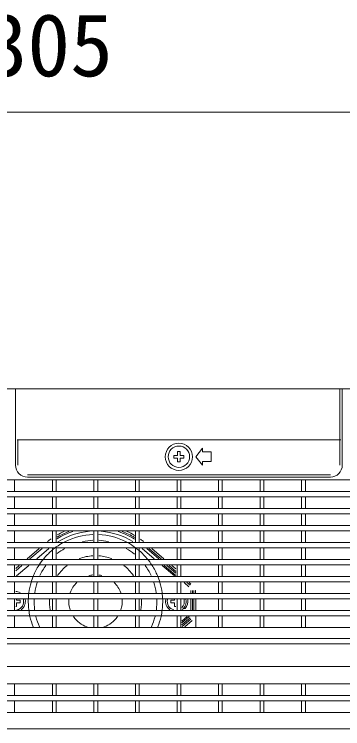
# Model space of a CAD drawing. Units: millimetres, scale not verified. Extents: x -63 to 62, y -56 to 57.
# Drawn here: x 29.44 to 39.02, y 10.1 to 30.96 of the extents above; entities that cross this region are included whole.
import ezdxf
from ezdxf.enums import TextEntityAlignment as Align

# ---------------------------------------------------------------- set-up
doc = ezdxf.new("R2010")
doc.units = ezdxf.units.MM
doc.header["$LTSCALE"] = 0.125
doc.layers.add('0-3_GAIKEI', color=7, linetype='Continuous', lineweight=9)
doc.layers.add('0-6_SUNPO', color=7, linetype='Continuous', lineweight=9)
doc.styles.add('ＭＳ ゴシック', font='')
doc.styles.get('ＭＳ ゴシック').set_extended_font_data('MS Gothic')

# ---------------------------------------------------------------- blocks, each defined once
blk = doc.blocks.new('D4')
at = {"layer": '0-6_SUNPO'}
blk.add_line((13.3694, 27.8432), (39.8694, 27.8432), dxfattribs=at)
at = {"layer": '0-6_SUNPO', "style": 'ＭＳ ゴシック'}
blk.add_text('305', height=1.833, dxfattribs=at).set_placement((24.7444, 28.3432), align=Align.BOTTOM_LEFT)

msp = doc.modelspace()

# ---------------------------------------------------------------- linework, layer by layer
at = {"layer": '0-3_GAIKEI', "lineweight": 18}
for p, q in [((15.3811, 20.0266), (45.5239, 20.0266)), ((18.4299, 10.1035), (45.5239, 10.1035))]:
    msp.add_line(p, q, dxfattribs=at)
at = {"layer": '0-3_GAIKEI', "color": 1, "lineweight": 18}
for p, q in [((29.4782, 20.0266), (29.4782, 17.7939)), ((38.9353, 20.0266), (38.9353, 17.7935)), ((39.0044, 20.0266), (39.0044, 17.7939)), ((29.5474, 17.7935), (29.5474, 18.5381)), ((38.6575, 17.5157), (29.8252, 17.5157)), ((38.6571, 17.4466), (29.8255, 17.4466)), ((45.7025, 12.7331), (15.3811, 12.7331)), ((17.9413, 12.5842), (45.7025, 12.5842)), ((45.5239, 11.9195), (18.2797, 11.9195))]:
    msp.add_line(p, q, dxfattribs=at)
at = {"layer": '0-3_GAIKEI'}
for p, q in [((29.5275, 18.5381), (38.9583, 18.5381)), ((34.2016, 18.1908), (34.281, 18.1908)), ((34.2016, 18.0816), (34.2016, 18.1908)), ((34.281, 18.1908), (34.281, 18.0816)), ((34.926, 18.29), (34.7375, 18.0419)), ((34.926, 18.1834), (34.926, 18.29)), ((35.184, 18.1834), (34.926, 18.1834)), ((35.184, 17.9005), (35.184, 18.1834)), ((34.0925, 18.0816), (34.2016, 18.0816)), ((34.0925, 18.0023), (34.0925, 18.0816)), ((34.2016, 18.0023), (34.0925, 18.0023)), ((34.2016, 17.8931), (34.2016, 18.0023)), ((34.281, 18.0816), (34.3902, 18.0816)), ((34.3902, 18.0023), (34.281, 18.0023)), ((34.281, 18.0023), (34.281, 17.8931)), ((34.3902, 18.0816), (34.3902, 18.0023)), ((34.7375, 18.0419), (34.926, 17.7939)), ((34.281, 17.8931), (34.2016, 17.8931)), ((34.926, 17.9005), (35.184, 17.9005)), ((34.926, 17.7939), (34.926, 17.9005)), ((45.2644, 17.3672), (19.5864, 17.3672)), ((29.4534, 17.3672), (29.4534, 17.0354)), ((30.5549, 17.3672), (30.5549, 17.0354)), ((30.664, 17.3672), (30.664, 17.0354)), ((31.7655, 17.3672), (31.7655, 17.0354)), ((31.8747, 17.3672), (31.8747, 17.0354)), ((32.9761, 17.3672), (32.9761, 17.0354)), ((33.0853, 17.3672), (33.0853, 17.0354)), ((34.1867, 17.3672), (34.1867, 17.0354)), ((34.2959, 17.3672), (34.2959, 17.0354)), ((35.3974, 17.3672), (35.3974, 17.0354)), ((35.5065, 17.3672), (35.5065, 17.0354)), ((36.608, 17.3672), (36.608, 17.0354)), ((36.7171, 17.3672), (36.7171, 17.0354)), ((37.8186, 17.3672), (37.8186, 17.0354)), ((37.9278, 17.3672), (37.9278, 17.0354)), ((19.5864, 17.0298), (45.2644, 17.0298)), ((45.2644, 16.871), (19.5864, 16.871)), ((29.4534, 16.871), (29.4534, 16.5393)), ((30.5549, 16.871), (30.5549, 16.5393)), ((30.664, 16.871), (30.664, 16.5393)), ((31.7655, 16.871), (31.7655, 16.5393)), ((31.8747, 16.871), (31.8747, 16.5393)), ((32.9761, 16.871), (32.9761, 16.5393)), ((33.0853, 16.871), (33.0853, 16.5393)), ((34.1867, 16.871), (34.1867, 16.5393)), ((34.2959, 16.871), (34.2959, 16.5393)), ((35.3974, 16.871), (35.3974, 16.5393)), ((35.5065, 16.871), (35.5065, 16.5393)), ((36.608, 16.871), (36.608, 16.5393)), ((36.7171, 16.871), (36.7171, 16.5393)), ((37.8186, 16.871), (37.8186, 16.5393)), ((37.9278, 16.871), (37.9278, 16.5393)), ((19.5864, 16.5336), (45.2644, 16.5336)), ((45.2644, 16.3749), (19.5864, 16.3749)), ((29.4534, 16.3749), (29.4534, 16.0431)), ((30.5549, 16.3749), (30.5549, 16.0431)), ((30.664, 16.3749), (30.664, 16.0431)), ((31.7655, 16.3749), (31.7655, 16.0431)), ((31.8747, 16.3749), (31.8747, 16.0431)), ((32.9761, 16.3749), (32.9761, 16.0431)), ((33.0853, 16.3749), (33.0853, 16.0431)), ((34.1867, 16.3749), (34.1867, 16.0431)), ((34.2959, 16.3749), (34.2959, 16.0431)), ((35.3974, 16.3749), (35.3974, 16.0431)), ((35.5065, 16.3749), (35.5065, 16.0431)), ((36.608, 16.3749), (36.608, 16.0431)), ((36.7171, 16.3749), (36.7171, 16.0431)), ((37.8186, 16.3749), (37.8186, 16.0431)), ((37.9278, 16.3749), (37.9278, 16.0431)), ((19.5864, 16.0375), (45.2644, 16.0375)), ((45.2644, 15.8787), (19.5864, 15.8787)), ((29.4534, 15.8787), (29.4534, 15.547)), ((30.5549, 15.8787), (30.5549, 15.547)), ((30.664, 15.8787), (30.664, 15.547)), ((31.7655, 15.8787), (31.7655, 15.547)), ((31.8747, 15.8787), (31.8747, 15.547)), ((32.9761, 15.8787), (32.9761, 15.547)), ((33.0853, 15.8787), (33.0853, 15.547)), ((34.1867, 15.8787), (34.1867, 15.547)), ((34.2959, 15.8787), (34.2959, 15.547)), ((35.3974, 15.8787), (35.3974, 15.547)), ((35.5065, 15.8787), (35.5065, 15.547)), ((36.608, 15.8787), (36.608, 15.547)), ((36.7171, 15.8787), (36.7171, 15.547)), ((37.8186, 15.8787), (37.8186, 15.547)), ((37.9278, 15.8787), (37.9278, 15.547)), ((19.5864, 15.5413), (45.2644, 15.5413)), ((45.2644, 15.3826), (19.5864, 15.3826)), ((29.4534, 15.3826), (29.4534, 15.0508)), ((29.8169, 15.065), (30.1681, 15.3627)), ((30.2515, 15.3627), (29.9004, 15.065)), ((30.4519, 15.3627), (30.0988, 15.065)), ((30.5549, 15.3826), (30.5549, 15.0508)), ((30.664, 15.3826), (30.664, 15.0508)), ((31.7655, 15.3826), (31.7655, 15.0508)), ((31.8747, 15.3826), (31.8747, 15.0508)), ((32.9761, 15.3826), (32.9761, 15.0508)), ((33.0853, 15.3826), (33.0853, 15.0508)), ((33.5215, 15.065), (33.1685, 15.3627)), ((33.6567, 15.065), (33.3055, 15.3627)), ((33.72, 15.065), (33.3688, 15.3627)), ((33.4522, 15.3627), (33.8034, 15.065)), ((34.1867, 15.3826), (34.1867, 15.0508)), ((34.2959, 15.3826), (34.2959, 15.0508)), ((35.3974, 15.3826), (35.3974, 15.0508)), ((35.5065, 15.3826), (35.5065, 15.0508)), ((36.608, 15.3826), (36.608, 15.0508)), ((36.7171, 15.3826), (36.7171, 15.0508)), ((37.8186, 15.3826), (37.8186, 15.0508)), ((37.9278, 15.3826), (37.9278, 15.0508)), ((19.5864, 15.0452), (45.2644, 15.0452)), ((45.2644, 14.8864), (19.5864, 14.8864)), ((29.4534, 14.8864), (29.4534, 14.5546)), ((29.6662, 14.8666), (29.4832, 14.7114)), ((29.4832, 14.7821), (29.5828, 14.8666)), ((29.8634, 14.8666), (29.5104, 14.5689)), ((30.5549, 14.8864), (30.5549, 14.5546)), ((30.664, 14.8864), (30.664, 14.5546)), ((31.7655, 14.8864), (31.7655, 14.5546)), ((31.8747, 14.8864), (31.8747, 14.5546)), ((32.9761, 14.8864), (32.9761, 14.5546)), ((33.0853, 14.8864), (33.0853, 14.5546)), ((34.1099, 14.5689), (33.7569, 14.8666)), ((34.1539, 14.5785), (33.8141, 14.8666)), ((34.157, 14.6409), (33.8908, 14.8666)), ((34.157, 14.6946), (33.9541, 14.8666)), ((34.0376, 14.8666), (34.157, 14.7653)), ((34.1867, 14.8864), (34.1867, 14.5546)), ((34.2959, 14.8864), (34.2959, 14.5546)), ((35.3974, 14.8864), (35.3974, 14.5546)), ((35.5065, 14.8864), (35.5065, 14.5546)), ((36.608, 14.8864), (36.608, 14.5546)), ((36.7171, 14.8864), (36.7171, 14.5546)), ((37.8186, 14.8864), (37.8186, 14.5546)), ((37.9278, 14.8864), (37.9278, 14.5546)), ((19.5864, 14.549), (45.2644, 14.549)), ((45.2644, 14.3902), (19.5864, 14.3902)), ((29.4534, 14.3902), (29.4534, 14.0585)), ((30.5549, 14.3902), (30.5549, 14.0585)), ((30.664, 14.3902), (30.664, 14.0585)), ((31.7655, 14.3902), (31.7655, 14.0585)), ((31.8747, 14.3902), (31.8747, 14.0585)), ((32.9761, 14.3902), (32.9761, 14.0585)), ((33.0853, 14.3902), (33.0853, 14.0585)), ((34.1867, 14.3902), (34.1867, 14.0585)), ((34.2959, 14.3902), (34.2959, 14.0585)), ((35.3974, 14.3902), (35.3974, 14.0585)), ((35.5065, 14.3902), (35.5065, 14.0585)), ((36.608, 14.3902), (36.608, 14.0585)), ((36.7171, 14.3902), (36.7171, 14.0585)), ((37.8186, 14.3902), (37.8186, 14.0585)), ((37.9278, 14.3902), (37.9278, 14.0585)), ((34.536, 14.2489), (34.3927, 14.3704)), ((34.5725, 14.2887), (34.4761, 14.3704)), ((34.5933, 14.3248), (34.5394, 14.3704)), ((19.5864, 14.0529), (45.2644, 14.0529)), ((34.5886, 14.1354), (34.593, 14.1374)), ((34.5886, 14.1354), (34.5886, 14.0727)), ((34.6426, 14.0727), (34.6426, 14.1374)), ((34.6809, 14.0727), (34.6809, 14.1356)), ((34.7305, 14.1356), (34.7349, 14.1376)), ((34.7305, 14.0727), (34.7305, 14.1356)), ((45.2644, 13.8941), (19.5864, 13.8941)), ((29.4534, 13.8941), (29.4534, 13.5623)), ((29.508, 13.8742), (29.508, 13.8544)), ((29.508, 13.8544), (29.6172, 13.8544)), ((29.508, 13.775), (29.508, 13.6659)), ((29.6172, 13.775), (29.508, 13.775)), ((29.6172, 13.8544), (29.6172, 13.775)), ((30.5549, 13.8941), (30.5549, 13.5623)), ((30.664, 13.8941), (30.664, 13.5623)), ((31.7655, 13.8941), (31.7655, 13.5623)), ((31.8747, 13.8941), (31.8747, 13.5623)), ((32.9761, 13.8941), (32.9761, 13.5623)), ((33.0853, 13.8941), (33.0853, 13.5623)), ((34.0032, 13.775), (34.0032, 13.8544)), ((34.0032, 13.8544), (34.1123, 13.8544)), ((34.1123, 13.775), (34.0032, 13.775)), ((34.1123, 13.8544), (34.1123, 13.8742)), ((34.1123, 13.6659), (34.1123, 13.775)), ((34.1867, 13.8941), (34.1867, 13.5623)), ((34.2959, 13.8941), (34.2959, 13.5623)), ((34.593, 13.5766), (34.593, 13.8742)), ((34.6426, 13.5766), (34.6426, 13.8742)), ((34.6809, 13.5766), (34.6809, 13.8742)), ((34.7375, 13.5766), (34.7375, 13.8742)), ((35.3974, 13.8941), (35.3974, 13.5623)), ((35.5065, 13.8941), (35.5065, 13.5623)), ((36.608, 13.8941), (36.608, 13.5623)), ((36.7171, 13.8941), (36.7171, 13.5623)), ((37.8186, 13.8941), (37.8186, 13.5623)), ((37.9278, 13.8941), (37.9278, 13.5623)), ((19.5864, 13.5567), (45.2644, 13.5567)), ((29.508, 13.6659), (29.4832, 13.6659)), ((34.157, 13.6659), (34.1123, 13.6659)), ((34.3706, 13.6162), (34.4249, 13.6162)), ((45.2644, 13.3979), (19.5864, 13.3979)), ((29.4534, 13.3979), (29.4534, 13.0662)), ((30.5549, 13.3979), (30.5549, 13.0662)), ((30.664, 13.3979), (30.664, 13.0662)), ((31.7655, 13.3979), (31.7655, 13.0662)), ((31.8747, 13.3979), (31.8747, 13.0662)), ((32.9761, 13.3979), (32.9761, 13.0662)), ((33.0853, 13.3979), (33.0853, 13.0662)), ((34.1867, 13.3979), (34.1867, 13.0662)), ((34.2959, 13.3979), (34.2959, 13.0662)), ((34.3257, 13.1965), (34.5404, 13.3785)), ((34.3257, 13.2425), (34.4865, 13.3781)), ((34.7375, 13.0804), (34.7375, 13.3781)), ((35.3974, 13.3979), (35.3974, 13.0662)), ((35.5065, 13.3979), (35.5065, 13.0662)), ((36.608, 13.3979), (36.608, 13.0662)), ((36.7171, 13.3979), (36.7171, 13.0662)), ((37.8186, 13.3979), (37.8186, 13.0662)), ((37.9278, 13.3979), (37.9278, 13.0662)), ((34.3257, 13.1315), (34.5725, 13.3407)), ((34.3336, 13.0845), (34.5933, 13.3046)), ((34.6297, 13.2648), (34.4122, 13.0804)), ((19.5864, 13.0606), (45.2644, 13.0606)), ((45.2644, 11.4094), (19.5864, 11.4094)), ((29.4534, 11.4094), (29.4534, 11.0777)), ((30.5549, 11.4094), (30.5549, 11.0777)), ((30.664, 11.4094), (30.664, 11.0777)), ((31.7655, 11.4094), (31.7655, 11.0777)), ((31.8747, 11.4094), (31.8747, 11.0777)), ((32.9761, 11.4094), (32.9761, 11.0777)), ((33.0853, 11.4094), (33.0853, 11.0777)), ((34.1867, 11.4094), (34.1867, 11.0777)), ((34.2959, 11.4094), (34.2959, 11.0777)), ((35.3974, 11.4094), (35.3974, 11.0777)), ((35.5065, 11.4094), (35.5065, 11.0777)), ((36.608, 11.4094), (36.608, 11.0777)), ((36.7171, 11.4094), (36.7171, 11.0777)), ((37.8186, 11.4094), (37.8186, 11.0777)), ((37.9278, 11.4094), (37.9278, 11.0777)), ((19.5864, 11.072), (45.2644, 11.072)), ((45.2644, 10.9133), (19.5864, 10.9133)), ((29.4534, 10.9133), (29.4534, 10.5815)), ((30.5549, 10.9133), (30.5549, 10.5815)), ((30.664, 10.9133), (30.664, 10.5815)), ((31.7655, 10.9133), (31.7655, 10.5815)), ((31.8747, 10.9133), (31.8747, 10.5815)), ((32.9761, 10.9133), (32.9761, 10.5815)), ((33.0853, 10.9133), (33.0853, 10.5815)), ((34.1867, 10.9133), (34.1867, 10.5815)), ((34.2959, 10.9133), (34.2959, 10.5815)), ((35.3974, 10.9133), (35.3974, 10.5815)), ((35.5065, 10.9133), (35.5065, 10.5815)), ((36.608, 10.9133), (36.608, 10.5815)), ((36.7171, 10.9133), (36.7171, 10.5815)), ((37.8186, 10.9133), (37.8186, 10.5815)), ((37.9278, 10.9133), (37.9278, 10.5815)), ((19.5864, 10.5759), (45.2644, 10.5759))]:
    msp.add_line(p, q, dxfattribs=at)
for radius in [0.3969, 0.3126]:
    msp.add_circle((34.2413, 18.0419), radius, dxfattribs=at)
at = {"layer": '0-3_GAIKEI', "color": 1, "lineweight": 18}
for centre, start, end in [((29.8255, 17.7939), 180, 270), ((38.6571, 17.7939), 270, 0)]:
    msp.add_arc(centre, 0.3473, start, end, dxfattribs=at)
at = {"layer": '0-3_GAIKEI'}
for centre, radius, start, end in [((31.8102, 13.8147), 2.2426, 114.04676, 119.90829), ((31.8102, 13.8147), 2.1477, 107.83106, 121.36038), ((31.8102, 13.8147), 2.1887, 110.87385, 120.67275), ((31.8102, 13.8147), 2.059, 94.74137, 122.10544), ((31.8102, 13.8147), 2.059, 58.21684, 85.25863), ((31.8102, 13.8147), 2.1477, 57.99957, 72.16831), ((31.8102, 13.8147), 2.1887, 58.68834, 69.12801), ((31.8102, 13.8147), 2.2426, 59.52363, 65.95326), ((31.8102, 13.8147), 2.2426, 125.07015, 128.71546), ((31.8102, 13.8147), 1.9598, 92.18199, 116.59455), ((31.8102, 13.8147), 1.9598, 63.40545, 87.2345), ((31.8102, 13.8147), 1.9598, 116.59455, 131.04353), ((31.8102, 13.8147), 1.7904, 92.38893, 102.07137), ((31.8102, 13.8147), 1.7904, 77.92863, 86.97215), ((31.8102, 13.8147), 1.9598, 48.13596, 63.40545), ((31.8102, 13.8147), 2.2426, 51.28453, 54.30488), ((31.8102, 13.8147), 1.9598, 131.04353, 140.33553), ((31.8102, 13.8147), 1.7904, 120.14236, 128.65397), ((31.8102, 13.8147), 1.7904, 50.57163, 59.85764), ((31.8102, 13.8147), 1.9598, 39.66447, 48.13596), ((31.8102, 13.8147), 1.9598, 140.33553, 147.43385), ((31.8102, 13.8147), 1.3396, 93.20364, 110.63103), ((31.8102, 13.8147), 1.3396, 69.36897, 85.94205), ((31.8102, 13.8147), 1.9598, 32.56615, 39.66447), ((31.8102, 13.8147), 1.9598, 147.43385, 157.29603), ((31.8102, 13.8147), 1.7904, 143.8706, 154.98712), ((31.8102, 13.8147), 1.3396, 127.93694, 145.6017), ((31.8102, 13.8147), 1.3396, 34.29883, 52.06306), ((31.8102, 13.8147), 1.7904, 25.01288, 36.1294), ((31.8102, 13.8147), 1.9598, 22.70397, 32.56615), ((31.8102, 13.8147), 1.9598, 157.29603, 163.46949), ((31.8102, 13.8147), 0.7791, 95.49221, 104.05882), ((31.8102, 13.8147), 0.7791, 75.94118, 83.05436), ((31.8102, 13.8147), 1.9598, 16.53051, 22.70397), ((31.8102, 13.8147), 1.9598, 163.46949, 172.4073), ((31.8102, 13.8147), 1.7904, 161.87508, 171.69328), ((31.8102, 13.8147), 0.7791, 134.13817, 160.53418), ((31.8102, 13.8147), 0.7791, 19.46582, 45.86183), ((31.8102, 13.8147), 1.7904, 8.30672, 18.12492), ((31.8102, 13.8147), 1.9598, 7.5927, 16.53051), ((29.4683, 13.8147), 0.2977, 61.0208, 87.08055), ((31.8102, 13.8147), 1.9598, 172.4073, 178.23723), ((31.8102, 13.8147), 1.9598, 1.76277, 7.5927), ((29.4683, 13.8147), 0.2481, 281.98098, 13.79462), ((29.4683, 13.8147), 0.2977, 305.00695, 11.75907), ((31.8102, 13.8147), 1.9598, 178.23723, 187.01183), ((31.8102, 13.8147), 1.7904, 178.07089, 187.67121), ((31.8102, 13.8147), 1.3396, 177.43708, 190.25166), ((31.8102, 13.8147), 0.7791, 175.58436, 197.91624), ((31.8102, 13.8147), 0.7791, 342.08376, 4.41564), ((31.8102, 13.8147), 1.3396, 349.78433, 2.60079), ((31.8102, 13.8147), 1.7904, 352.32879, 1.92911), ((31.8102, 13.8147), 1.9598, 352.98817, 1.76277), ((34.152, 13.8147), 0.2977, 168.63046, 234.64188), ((34.152, 13.8147), 0.2481, 166.25446, 256.90408), ((34.152, 13.8147), 0.2481, 314.41943, 13.79462), ((34.152, 13.8147), 0.2977, 307.66402, 11.75907), ((34.2165, 13.8147), 0.2878, 316.39718, 11.99707), ((31.8102, 13.8147), 1.9598, 187.01183, 192.91396), ((31.8102, 13.8147), 1.9598, 347.08604, 352.98817), ((31.8102, 13.8147), 1.9598, 192.91396, 202.06268), ((31.8102, 13.8147), 1.7904, 194.168, 204.30948), ((31.8102, 13.8147), 0.7791, 214.29536, 251.51273), ((31.8102, 13.8147), 0.7791, 288.48727, 325.70464), ((31.8102, 13.8147), 1.7904, 335.69052, 345.832), ((31.8102, 13.8147), 1.9598, 337.93732, 347.08604)]:
    msp.add_arc(centre, radius, start, end, dxfattribs=at)

# ---------------------------------------------------------------- block references
at = {"layer": '0-6_SUNPO'}
msp.add_blockref('D4', (3.8331, 0.253), dxfattribs=at)

doc.saveas('drawing.dxf')
